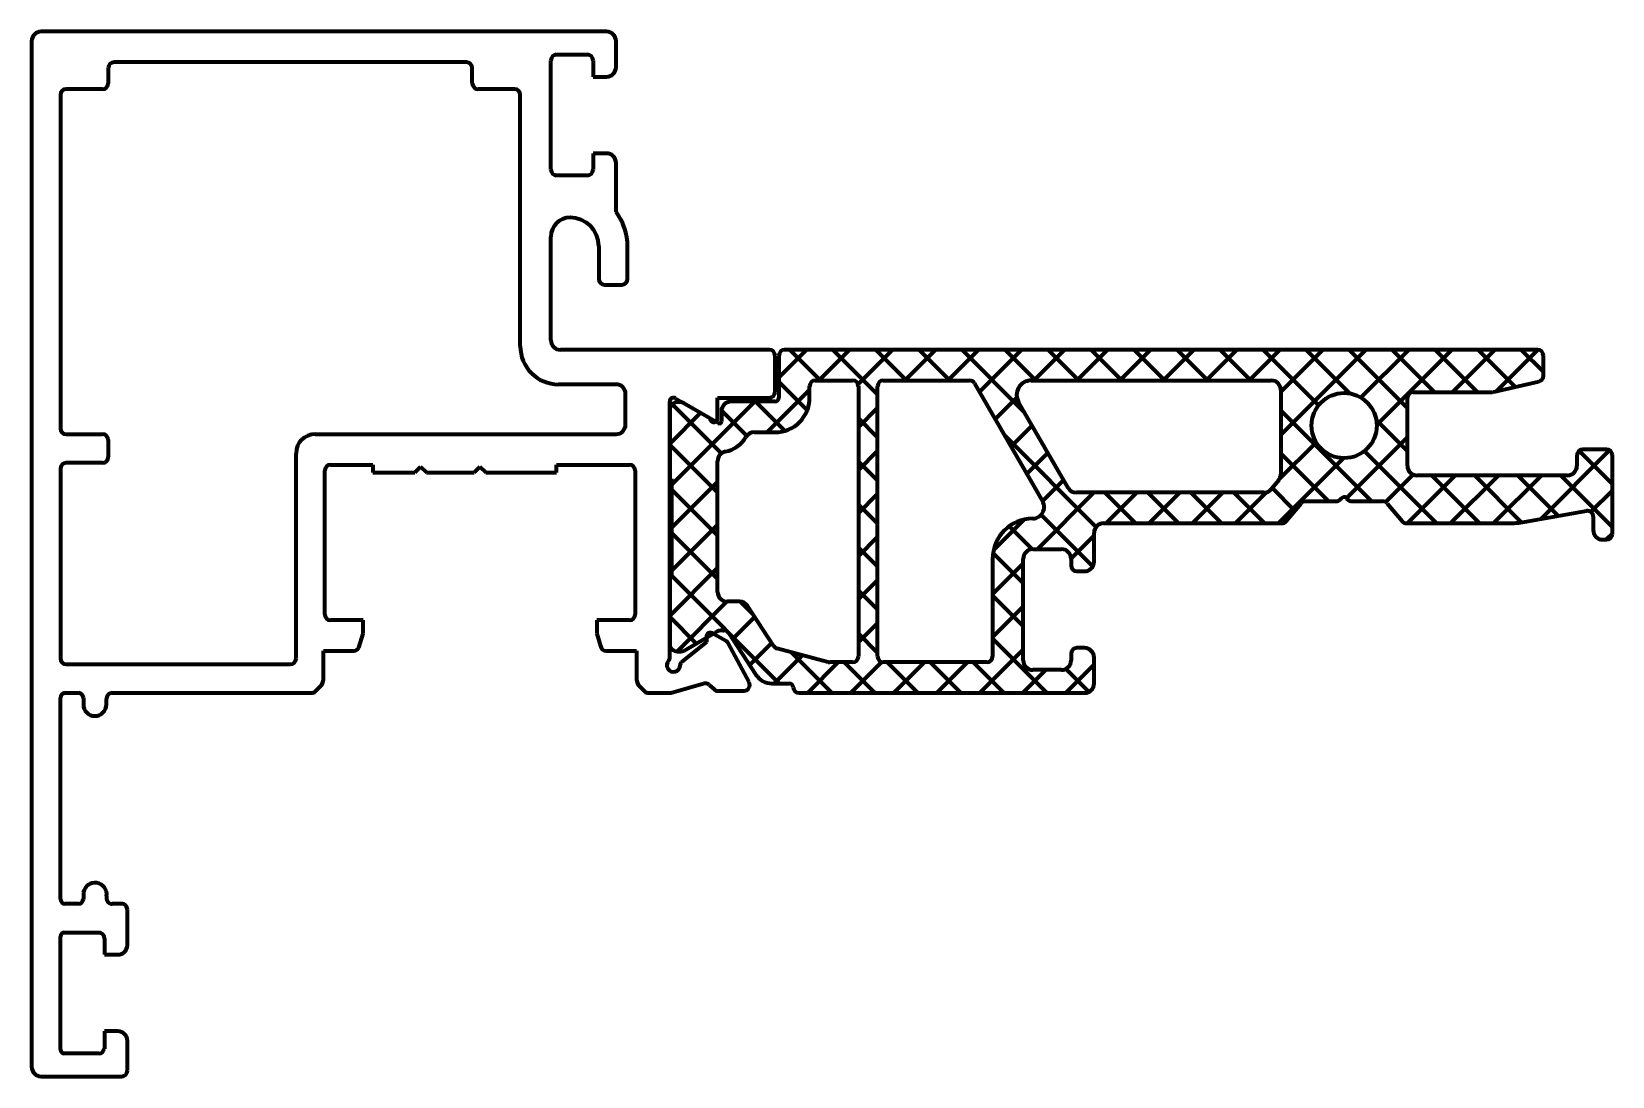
# Model space of a CAD drawing. Header units: millimetres. Extents: x 340.5 to 423, y -22.9 to 31.6.
import ezdxf

# ---------------------------------------------------------------- set-up
doc = ezdxf.new("R2010")
doc.units = ezdxf.units.MM

msp = doc.modelspace()

# ---------------------------------------------------------------- hatches: boundary and pattern name
at = {"lineweight": 100}
h = msp.add_hatch(dxfattribs=at)
h.set_pattern_fill('ANSI37', color=8, scale=0.5, style=0)
edge = h.paths.add_edge_path(flags=16)
edge.add_arc((404.835, 8.076), 0.5, 270, 320, ccw=False)
edge.add_line((404.835, 7.576), (395.056, 7.576))
edge.add_arc((395.056, 8.076), 0.5, 210, 270, ccw=False)
edge.add_line((394.623, 7.826), (392.039, 12.301))
edge.add_arc((392.689, 12.676), 0.75, 90, 210, ccw=False)
edge.add_line((392.689, 13.426), (405.229, 13.426))
edge.add_arc((405.229, 12.926), 0.5, 0, 90, ccw=False)
edge.add_line((405.729, 12.926), (405.729, 8.545))
edge.add_arc((405.229, 8.545), 0.5, -40, 0, ccw=False)
edge.add_line((405.613, 8.224), (405.218, 7.754))
edge = h.paths.add_edge_path(flags=16)
edge.add_arc((379.33, 12.526), 1.8, 270, 360)
edge.add_line((381.13, 12.526), (381.13, 13.126))
edge.add_arc((381.43, 13.126), 0.3, 90, 180, ccw=False)
edge.add_line((381.43, 13.426), (383.38, 13.426))
edge.add_arc((383.38, 13.126), 0.3, 0, 90, ccw=False)
edge.add_line((383.68, 13.126), (383.68, -0.974))
edge.add_arc((383.38, -0.974), 0.3, -90, 0, ccw=False)
edge.add_line((383.38, -1.274), (382.18, -1.274))
edge.add_arc((382.18, -0.974), 0.3, 255, 270, ccw=False)
edge.add_line((382.102, -1.264), (379.436, -0.55))
edge.add_arc((379.514, -0.26), 0.3, 213.24, 255, ccw=False)
edge.add_line((379.263, -0.425), (377.893, 1.665))
edge.add_arc((377.475, 1.391), 0.5, 33.24, 90)
edge.add_line((377.475, 1.891), (376.83, 1.891))
edge.add_arc((376.83, 2.391), 0.5, 180, 270, ccw=False)
edge.add_line((376.33, 2.391), (376.33, 9.224))
edge.add_arc((376.83, 9.224), 0.5, 100.98058, 180, ccw=False)
edge.add_arc((376.43, 11.286), 1.6, 280.98058, 329.67431)
edge.add_arc((378.242, 10.226), 0.5, 90, 149.67431, ccw=False)
edge.add_line((378.242, 10.726), (379.33, 10.726))
edge = h.paths.add_edge_path(flags=16)
edge.add_arc((392.775, 6.826), 0.6, -89.90854, 30, ccw=False)
edge.add_arc((392.78, 4.126), 2.1, 90.09146, 180)
edge.add_line((390.68, 4.126), (390.68, -0.974))
edge.add_arc((390.38, -0.974), 0.3, -90, 0, ccw=False)
edge.add_line((390.38, -1.274), (384.98, -1.274))
edge.add_arc((384.98, -0.974), 0.3, 180, 270, ccw=False)
edge.add_line((384.68, -0.974), (384.68, 13.126))
edge.add_arc((384.98, 13.126), 0.3, 90, 180, ccw=False)
edge.add_line((384.98, 13.426), (389.484, 13.426))
edge.add_arc((389.484, 13.126), 0.3, 30, 90, ccw=False)
edge.add_line((389.744, 13.276), (393.295, 7.126))
edge = h.paths.add_edge_path(flags=16)
edge.add_arc((409.029, 11.076), 1.7, 0, 360)
edge = h.paths.add_edge_path()
edge.add_line((379.168, -2.374), (380.08, -2.374))
edge.add_arc((380.08, -2.574), 0.2, 0, 90, ccw=False)
edge.add_arc((380.58, -2.574), 0.3, 180, 270)
edge.add_line((380.58, -2.874), (395.48, -2.874))
edge.add_arc((395.48, -2.374), 0.5, 270, 360)
edge.add_line((395.98, -2.374), (395.98, -1.024))
edge.add_arc((395.48, -1.024), 0.5, 360, 450)
edge.add_line((395.48, -0.524), (395.08, -0.524))
edge.add_arc((395.08, -0.824), 0.3, 90, 180)
edge.add_line((394.78, -0.824), (394.78, -1.174))
edge.add_arc((394.28, -1.174), 0.5, -90, 0, ccw=False)
edge.add_line((394.28, -1.674), (392.78, -1.674))
edge.add_arc((392.78, -1.174), 0.5, 180, 270, ccw=False)
edge.add_line((392.28, -1.174), (392.28, 4.126))
edge.add_arc((392.78, 4.126), 0.5, 90, 180, ccw=False)
edge.add_line((392.78, 4.626), (394.28, 4.626))
edge.add_arc((394.28, 4.126), 0.5, 0, 90, ccw=False)
edge.add_line((394.78, 4.126), (394.78, 3.776))
edge.add_arc((395.08, 3.776), 0.3, 180, 270)
edge.add_line((395.08, 3.476), (395.48, 3.476))
edge.add_arc((395.48, 3.976), 0.5, 270, 359.51293)
edge.add_line((395.979, 3.971), (395.979, 5.476))
edge.add_arc((396.479, 5.476), 0.5, 90, 180, ccw=False)
edge.add_line((396.479, 5.976), (405.775, 5.976))
edge.add_arc((405.775, 6.276), 0.3, 270, 320)
edge.add_line((406.004, 6.083), (406.79, 7.018))
edge.add_arc((407.019, 6.826), 0.3, 90, 140, ccw=False)
edge.add_line((407.019, 7.126), (408.605, 7.126))
edge.add_arc((408.605, 7.426), 0.3, 270, 315)
edge.add_line((408.817, 7.213), (408.888, 7.284))
edge.add_arc((409.029, 7.143), 0.2, 33.69007, 135, ccw=False)
edge.add_arc((409.442, 7.425), 0.3, 214.90599, 272.25926)
edge.add_line((409.454, 7.126), (411.04, 7.126))
edge.add_arc((411.04, 6.826), 0.3, 40, 90, ccw=False)
edge.add_line((411.269, 7.018), (412.055, 6.083))
edge.add_arc((412.284, 6.276), 0.3, 220, 270)
edge.add_line((412.284, 5.976), (417.579, 5.976))
edge.add_arc((417.579, 10.976), 5, 270, 280)
edge.add_line((418.448, 6.052), (421.677, 6.621))
edge.add_arc((421.729, 6.326), 0.3, 0, 100, ccw=False)
edge.add_line((422.029, 6.326), (422.029, 5.626))
edge.add_arc((422.52, 5.616), 0.491, 178.93669, 268.93669)
edge.add_line((422.511, 5.126), (422.729, 5.126))
edge.add_arc((422.729, 5.426), 0.3, 270, 360)
edge.add_line((423.029, 5.426), (423.029, 9.526))
edge.add_arc((422.729, 9.526), 0.3, 0, 90)
edge.add_line((422.729, 9.826), (421.479, 9.826))
edge.add_arc((421.479, 9.526), 0.3, 90, 180)
edge.add_line((421.179, 9.526), (421.179, 8.976))
edge.add_arc((420.679, 8.976), 0.5, -90, 0, ccw=False)
edge.add_line((420.679, 8.476), (412.829, 8.476))
edge.add_arc((412.829, 8.976), 0.5, 180, 270, ccw=False)
edge.add_line((412.329, 8.976), (412.329, 12.526))
edge.add_arc((412.629, 12.526), 0.3, 90, 180, ccw=False)
edge.add_line((412.629, 12.826), (416.766, 12.826))
edge.add_arc((416.766, 13.126), 0.3, 270, 283.03354)
edge.add_line((416.834, 12.833), (419.197, 13.38))
edge.add_arc((419.129, 13.673), 0.3, 283.03354, 360)
edge.add_line((419.429, 13.673), (419.429, 14.726))
edge.add_arc((419.129, 14.726), 0.3, 360, 450)
edge.add_line((419.129, 15.026), (379.83, 15.026))
edge.add_arc((379.83, 14.726), 0.3, 90, 180)
edge.add_line((379.53, 14.726), (379.53, 12.526))
edge.add_arc((379.33, 12.526), 0.2, 270, 360, ccw=False)
edge.add_line((379.33, 12.326), (377.03, 12.326))
edge.add_arc((377.03, 11.826), 0.5, 90, 180)
edge.add_line((376.53, 11.826), (376.53, 11.286))
edge.add_arc((376.43, 11.286), 0.1, -120.03971, 0, ccw=False)
edge.add_line((376.379, 11.199), (374.562, 12.251))
edge.add_arc((374.411, 11.991), 0.3, 59.96029, 90)
edge.add_line((374.411, 12.291), (374.23, 12.291))
edge.add_arc((374.23, 11.891), 0.4, 90, 180)
edge.add_line((373.83, 11.891), (373.83, 8.291))
edge.add_line((373.83, 8.291), (373.93, 8.291))
edge.add_line((373.93, 8.291), (373.93, 3.291))
edge.add_line((373.93, 3.291), (373.83, 3.291))
edge.add_line((373.83, 3.291), (373.83, -0.309))
edge.add_arc((374.23, -0.309), 0.4, 180.00003, 270)
edge.add_line((374.23, -0.709), (374.411, -0.709))
edge.add_arc((374.411, -0.409), 0.3, 270, 300.03971)
edge.add_line((374.562, -0.669), (376.208, 0.283))
edge.add_arc((376.609, -0.409), 0.8, 90, 120.03971, ccw=False)
edge.add_line((376.609, 0.391), (376.653, 0.391))
edge.add_arc((376.653, 0.091), 0.3, 33.24, 90, ccw=False)
edge.add_line((376.904, 0.255), (378.332, -1.923))
edge.add_arc((379.168, -1.374), 1, 213.24, 270)

# ---------------------------------------------------------------- linework, layer by layer
for p, q in [((370.53, 31.626), (341.03, 31.626)), ((340.53, 31.126), (340.53, -22.374)), ((371.03, 29.776), (371.03, 31.126)), ((344.53, 29.726), (344.53, 28.926)), ((363.23, 30.026), (344.83, 30.026)), ((363.53, 28.926), (363.53, 29.726)), ((367.63, 24.426), (367.63, 30.126)), ((367.93, 30.426), (369.53, 30.426)), ((369.83, 30.126), (369.83, 29.276)), ((369.83, 29.276), (370.23, 29.276)), ((370.23, 29.276), (370.53, 29.276)), ((342.03, 28.326), (342.03, 10.926)), ((344.23, 28.626), (342.33, 28.626)), ((365.73, 28.626), (363.83, 28.626)), ((366.03, 15.226), (366.03, 28.326)), ((370.23, 25.276), (369.83, 25.276)), ((369.83, 25.276), (369.83, 24.426)), ((370.53, 25.276), (370.23, 25.276)), ((371.03, 22.226), (371.03, 24.776)), ((369.53, 24.126), (367.93, 24.126)), ((367.63, 15.526), (367.63, 20.926)), ((370.13, 20.426), (370.13, 18.725)), ((371.63, 18.725), (371.63, 20.426)), ((370.43, 18.425), (371.33, 18.425)), ((379.03, 15.026), (368.13, 15.026)), ((379.33, 12.826), (379.33, 14.726)), ((371.03, 13.226), (368.03, 13.226)), ((371.53, 11.126), (371.53, 12.726)), ((374.134, 12.496), (375.93, 11.459)), ((376.33, 11.453), (376.33, 12.526)), ((376.33, 12.526), (379.03, 12.526)), ((373.83, -1.047), (373.83, 12.326)), ((342.33, 10.626), (344.23, 10.626)), ((344.53, 10.326), (344.53, 9.426)), ((355.33, 10.626), (371.03, 10.626)), ((344.23, 9.126), (342.33, 9.126)), ((354.33, -1.074), (354.33, 9.626)), ((342.03, 8.826), (342.03, -1.074)), ((355.83, 1.226), (355.83, 8.726)), ((356.13, 9.026), (358.33, 9.026)), ((358.33, 9.026), (358.33, 8.626)), ((358.33, 8.626), (360.53, 8.626)), ((360.53, 8.626), (360.83, 8.926)), ((360.83, 8.926), (361.13, 8.626)), ((361.13, 8.626), (363.63, 8.626)), ((363.63, 8.626), (363.93, 8.926)), ((363.93, 8.926), (364.23, 8.626)), ((364.23, 8.626), (367.93, 8.626)), ((367.93, 8.626), (367.93, 9.026)), ((367.93, 9.026), (371.73, 9.026)), ((372.03, 8.726), (372.03, 1.226)), ((357.83, 0.926), (356.13, 0.926)), ((357.83, 0.226), (357.83, 0.926)), ((371.73, 0.926), (370.03, 0.926)), ((370.03, 0.926), (370.03, 0.226)), ((357.612, -0.509), (357.83, 0.226)), ((370.03, 0.226), (370.217, -0.408)), ((375.749, 0.067), (375.754, -0.222)), ((376.764, -0.153), (376.046, 0.245)), ((355.755, -2.167), (355.755, -0.674)), ((355.755, -0.674), (357.344, -0.674)), ((370.515, -0.674), (372.105, -0.674)), ((372.105, -0.674), (372.105, -2.167)), ((375.754, -0.222), (374.454, -1.272)), ((377.976, -2.318), (376.883, -0.274)), ((342.33, -1.374), (354.03, -1.374)), ((374.454, -1.272), (374.454, -1.272)), ((373.915, -2.875), (375.603, -2.384)), ((375.888, -2.45), (376.147, -2.683)), ((342.03, -13.624), (342.03, -3.124)), ((342.28, -2.874), (342.98, -2.874)), ((343.23, -3.124), (343.23, -3.474)), ((344.43, -3.474), (344.43, -3.174)), ((344.73, -2.874), (355.13, -2.874)), ((355.342, -2.787), (355.608, -2.521)), ((372.251, -2.521), (372.517, -2.787)), ((372.729, -2.875), (373.915, -2.875)), ((376.347, -2.76), (377.712, -2.76)), ((342.98, -13.874), (342.28, -13.874)), ((343.23, -13.274), (343.23, -13.624)), ((345.23, -13.874), (344.73, -13.874)), ((345.529, -16.029), (345.53, -14.174)), ((342.03, -21.474), (342.03, -15.574)), ((342.23, -15.374), (344.032, -15.374)), ((344.332, -15.674), (344.332, -16.524)), ((344.332, -16.524), (345.03, -16.524)), ((344.332, -20.524), (344.327, -21.433)), ((344.73, -20.524), (344.332, -20.524)), ((345.03, -20.524), (344.73, -20.524)), ((345.53, -22.574), (345.53, -21.024)), ((344.032, -21.674), (342.23, -21.674)), ((341.03, -22.874), (345.23, -22.874))]:
    msp.add_line(p, q, dxfattribs=at)
at = {"color": 8, "lineweight": 100}
for p, q in [((419.129, 15.026), (379.83, 15.026)), ((379.53, 14.726), (379.53, 12.526)), ((419.429, 13.673), (419.429, 14.726)), ((381.43, 13.426), (383.38, 13.426)), ((384.98, 13.426), (389.484, 13.426)), ((389.744, 13.276), (393.295, 7.126)), ((392.689, 13.426), (405.229, 13.426)), ((416.834, 12.833), (419.197, 13.38)), ((381.13, 12.526), (381.13, 13.126)), ((383.68, 13.126), (383.68, -0.974)), ((384.68, -0.974), (384.68, 13.126)), ((405.729, 12.926), (405.729, 8.545)), ((412.329, 8.976), (412.329, 12.526)), ((412.629, 12.826), (416.766, 12.826)), ((373.83, 11.891), (373.83, 8.291)), ((374.411, 12.291), (374.23, 12.291)), ((376.379, 11.199), (374.562, 12.251)), ((376.53, 11.826), (376.53, 11.286)), ((379.33, 12.326), (377.03, 12.326)), ((394.623, 7.826), (392.039, 12.301)), ((378.242, 10.726), (379.33, 10.726)), ((376.33, 2.391), (376.33, 9.224)), ((421.179, 9.526), (421.179, 8.976)), ((422.729, 9.826), (421.479, 9.826)), ((423.029, 5.426), (423.029, 9.526)), ((373.83, 8.291), (373.93, 8.291)), ((373.93, 8.291), (373.93, 3.291)), ((420.679, 8.476), (412.829, 8.476)), ((404.835, 7.576), (395.056, 7.576)), ((405.613, 8.224), (405.218, 7.754)), ((406.004, 6.083), (406.79, 7.018)), ((407.019, 7.126), (408.605, 7.126)), ((408.817, 7.213), (408.888, 7.284)), ((409.454, 7.126), (411.04, 7.126)), ((411.269, 7.018), (412.055, 6.083)), ((418.448, 6.052), (421.677, 6.621)), ((396.479, 5.976), (405.775, 5.976)), ((412.284, 5.976), (417.579, 5.976)), ((422.029, 6.326), (422.029, 5.626)), ((395.979, 3.971), (395.979, 5.476)), ((422.511, 5.126), (422.729, 5.126)), ((390.68, 4.126), (390.68, -0.974)), ((392.28, -1.174), (392.28, 4.126)), ((392.78, 4.626), (394.28, 4.626)), ((394.78, 4.126), (394.78, 3.776)), ((395.08, 3.476), (395.48, 3.476)), ((373.93, 3.291), (373.83, 3.291)), ((373.83, 3.291), (373.83, -0.309)), ((377.475, 1.891), (376.83, 1.891)), ((379.263, -0.425), (377.893, 1.665)), ((374.562, -0.669), (376.208, 0.283)), ((376.609, 0.391), (376.653, 0.391)), ((376.904, 0.255), (378.332, -1.923)), ((374.23, -0.709), (374.411, -0.709)), ((382.102, -1.264), (379.436, -0.55)), ((394.78, -0.824), (394.78, -1.174)), ((395.48, -0.524), (395.08, -0.524)), ((383.38, -1.274), (382.18, -1.274)), ((390.38, -1.274), (384.98, -1.274)), ((395.98, -2.374), (395.98, -1.024)), ((379.168, -2.374), (380.08, -2.374)), ((394.28, -1.674), (392.78, -1.674)), ((380.58, -2.874), (395.48, -2.874))]:
    msp.add_line(p, q, dxfattribs=at)
msp.add_circle((409.029, 11.076), 1.7, dxfattribs=at)
at = {"lineweight": 100}
for centre, radius, start, end in [((341.03, 31.126), 0.5, 90, 180), ((370.53, 31.126), 0.5, 360, 90), ((344.83, 29.726), 0.3, 90, 180), ((363.23, 29.726), 0.3, 0, 90), ((367.93, 30.126), 0.3, 90, 180), ((369.53, 30.126), 0.3, 360, 90), ((370.53, 29.776), 0.5, 270, 0), ((344.23, 28.926), 0.3, 270, 360), ((363.83, 28.926), 0.3, 180, 270), ((342.33, 28.326), 0.3, 90, 180), ((365.73, 28.326), 0.3, 0, 90), ((370.53, 24.776), 0.5, 0, 90), ((367.93, 24.426), 0.3, 180, 270), ((369.53, 24.426), 0.3, 270, 0), ((368.63, 20.926), 1, 90, 180), ((368.63, 20.426), 1.5, 360, 90), ((368.63, 20.426), 3, 360, 36.8699), ((370.43, 18.725), 0.3, 180, 270), ((371.33, 18.725), 0.3, 270, 360), ((368.03, 15.226), 2, 180, 270), ((368.13, 15.526), 0.5, 180, 270), ((379.03, 14.726), 0.3, 0, 90), ((371.03, 12.726), 0.5, 360, 90), ((374.03, 12.326), 0.2, 58.61987, 180), ((379.03, 12.826), 0.3, 270, 0), ((342.33, 10.926), 0.3, 180, 270), ((371.03, 11.126), 0.5, 270, 0), ((376.13, 11.453), 0.2, 178.22637, 0), ((344.23, 10.326), 0.3, 0, 90), ((355.33, 9.626), 1, 90, 180), ((342.33, 8.826), 0.3, 90, 180), ((344.23, 9.426), 0.3, 270, 360), ((356.13, 8.726), 0.3, 90, 180), ((371.73, 8.726), 0.3, 360, 90), ((356.13, 1.226), 0.3, 180, 270), ((371.73, 1.226), 0.3, 270, 0), ((375.949, 0.07), 0.2, 61, 181), ((357.344, -0.374), 0.3, 270, 333.43495), ((370.515, -0.374), 0.3, 186.37937, 270), ((376.618, -0.415), 0.3, 28.14303, 61), ((342.33, -1.074), 0.3, 180, 270), ((354.03, -1.074), 0.3, 270, 360), ((374.03, -1.425), 0.35, 136.66032, 359.66332), ((373.63, -1.047), 0.2, 316.65789, 0.00031), ((374.58, -1.428), 0.2, 128.9406, 179.66499), ((355.255, -2.167), 0.5, 315, 360), ((372.605, -2.167), 0.5, 180, 225), ((375.687, -2.672), 0.3, 48, 106.1884), ((377.712, -2.46), 0.3, 270, 28.14303), ((342.28, -3.124), 0.25, 90, 180), ((342.98, -3.124), 0.25, 360, 90), ((344.73, -3.174), 0.3, 90, 180), ((355.13, -2.574), 0.3, 270, 315), ((372.729, -2.575), 0.3, 225, 269.99997), ((376.347, -2.46), 0.3, 228, 270), ((343.83, -3.474), 0.6, 180, 360), ((343.834, -13.393), 0.617, 351.95481, 168.88504), ((342.28, -13.624), 0.25, 180, 270), ((342.98, -13.624), 0.25, 270, 0), ((344.73, -13.574), 0.3, 161.56486, 270), ((345.23, -14.174), 0.3, 359.99872, 90), ((342.23, -15.574), 0.2, 90, 180), ((344.032, -15.674), 0.3, 360, 90), ((345.03, -16.024), 0.5, 270, 359.51293), ((345.03, -21.024), 0.5, 0, 90), ((344.032, -21.374), 0.3, 270, 348.69007), ((342.23, -21.474), 0.2, 180, 270), ((341.03, -22.374), 0.5, 180, 270), ((345.23, -22.574), 0.3, 270, 0)]:
    msp.add_arc(centre, radius, start, end, dxfattribs=at)
at = {"color": 8, "lineweight": 100}
for centre, radius, start, end in [((379.83, 14.726), 0.3, 90, 180), ((419.129, 14.726), 0.3, 360, 90), ((381.43, 13.126), 0.3, 90, 180), ((383.38, 13.126), 0.3, 0, 90), ((384.98, 13.126), 0.3, 90, 180), ((389.484, 13.126), 0.3, 30, 90), ((392.689, 12.676), 0.75, 90, 210), ((405.229, 12.926), 0.5, 360, 90), ((419.129, 13.673), 0.3, 283.03354, 360), ((379.33, 12.526), 0.2, 270, 360), ((379.33, 12.526), 1.8, 270, 360), ((412.629, 12.526), 0.3, 90, 180), ((416.766, 13.126), 0.3, 270, 283.03354), ((374.23, 11.891), 0.4, 90, 180), ((374.411, 11.991), 0.3, 59.96029, 90), ((377.03, 11.826), 0.5, 90, 180), ((376.43, 11.286), 0.1, 239.96029, 0), ((378.242, 10.226), 0.5, 90, 149.67431), ((376.43, 11.286), 1.6, 280.98058, 329.67431), ((376.83, 9.224), 0.5, 100.98058, 180), ((421.479, 9.526), 0.3, 90, 180), ((422.729, 9.526), 0.3, 0, 90), ((405.229, 8.545), 0.5, 320, 0), ((412.829, 8.976), 0.5, 180, 270), ((420.679, 8.976), 0.5, 270, 0), ((395.056, 8.076), 0.5, 210, 270), ((404.835, 8.076), 0.5, 270, 320), ((392.775, 6.826), 0.6, 270.09146, 30), ((407.019, 6.826), 0.3, 90, 140), ((408.605, 7.426), 0.3, 270, 315), ((409.029, 7.143), 0.2, 33.69007, 135), ((409.442, 7.425), 0.3, 214.90599, 272.25926), ((411.04, 6.826), 0.3, 40, 90), ((421.729, 6.326), 0.3, 0, 100), ((392.78, 4.126), 2.1, 90.09146, 180), ((396.479, 5.476), 0.5, 90, 180), ((405.775, 6.276), 0.3, 270, 320), ((412.284, 6.276), 0.3, 220, 270), ((417.579, 10.976), 5, 270, 280), ((422.52, 5.616), 0.491, 178.93669, 268.93669), ((422.729, 5.426), 0.3, 270, 360), ((392.78, 4.126), 0.5, 90, 180), ((394.28, 4.126), 0.5, 360, 90), ((395.08, 3.776), 0.3, 180, 270), ((395.48, 3.976), 0.5, 270, 359.51293), ((376.83, 2.391), 0.5, 180, 270), ((377.475, 1.391), 0.5, 33.24, 90), ((376.609, -0.409), 0.8, 90, 120.03971), ((376.653, 0.091), 0.3, 33.24, 90), ((374.23, -0.309), 0.4, 180.00003, 270), ((374.411, -0.409), 0.3, 270, 300.03971), ((379.514, -0.26), 0.3, 213.24, 255), ((395.08, -0.824), 0.3, 90, 180), ((395.48, -1.024), 0.5, 360, 90), ((382.18, -0.974), 0.3, 255, 270), ((383.38, -0.974), 0.3, 270, 0), ((384.98, -0.974), 0.3, 180, 270), ((390.38, -0.974), 0.3, 270, 0), ((392.78, -1.174), 0.5, 180, 270), ((394.28, -1.174), 0.5, 270, 0), ((379.168, -1.374), 1, 213.24, 270), ((380.08, -2.574), 0.2, 360, 90), ((395.48, -2.374), 0.5, 270, 0), ((380.58, -2.574), 0.3, 180, 270)]:
    msp.add_arc(centre, radius, start, end, dxfattribs=at)

doc.saveas('drawing.dxf')
